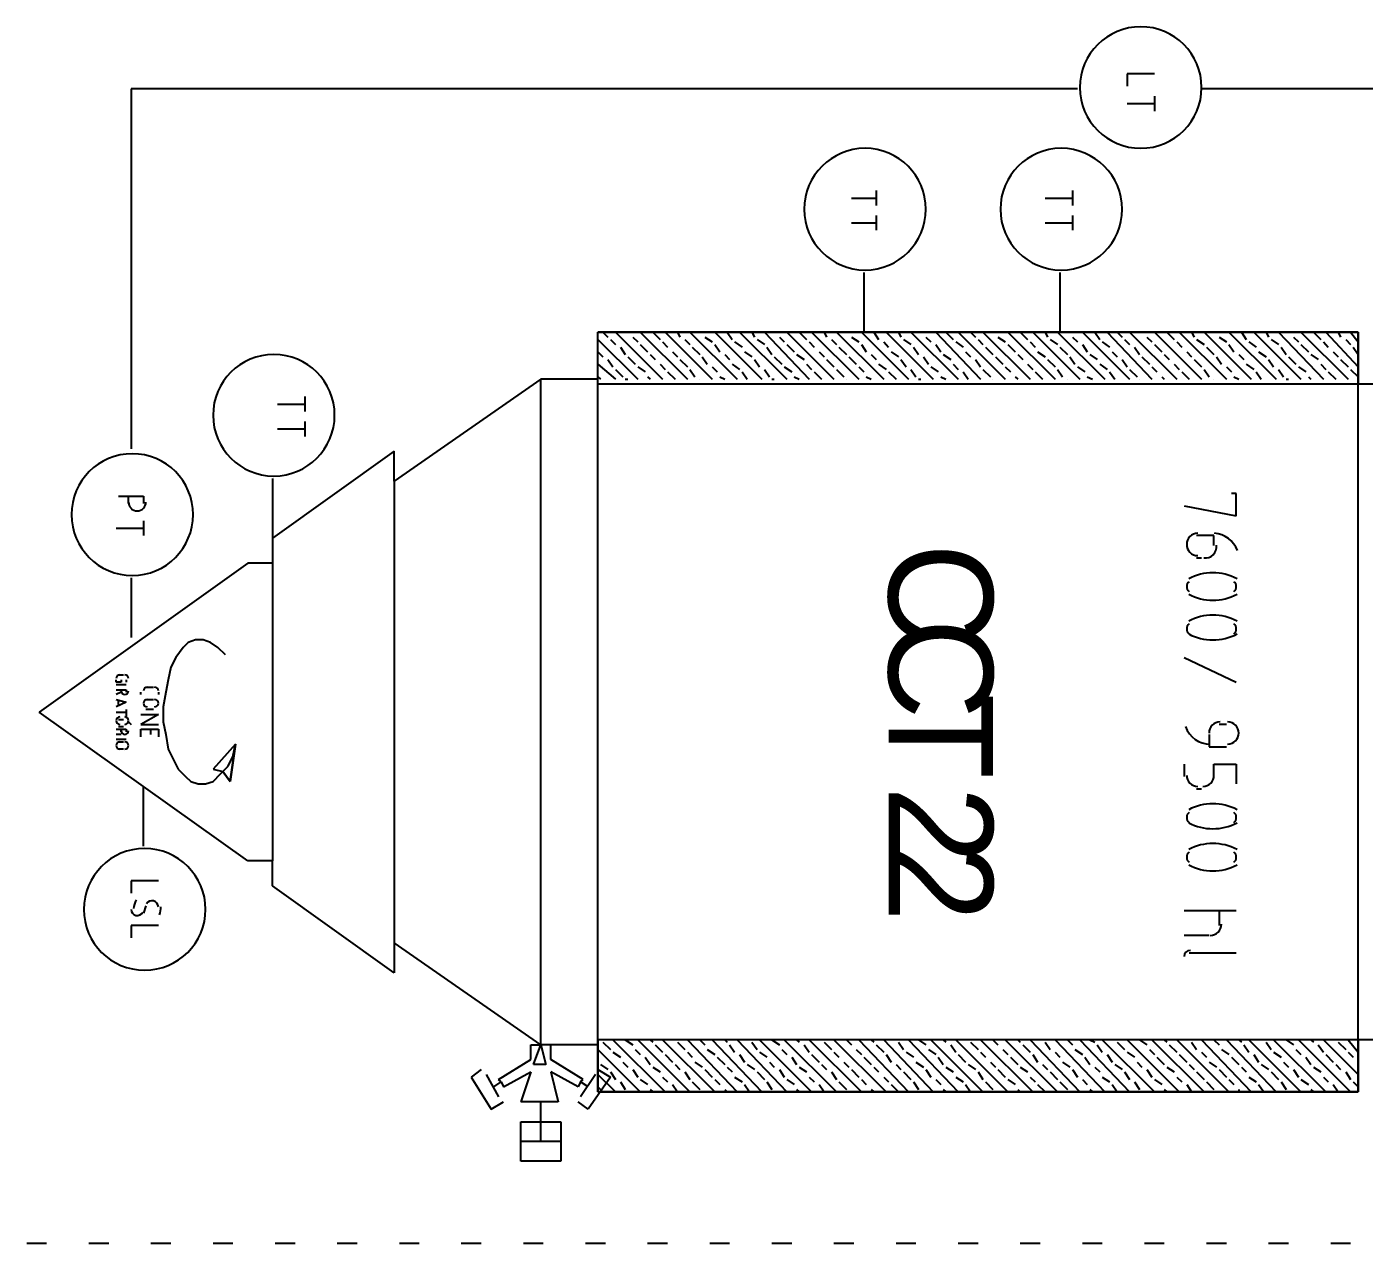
# Model space of a CAD drawing. Header units: millimetres. Extents: x 0 to 33.1, y 1.5 to 45.3.
# Drawn here: x 24.228 to 25.125, y 15.803 to 16.619 of the extents above; entities that cross this region are included whole.
import ezdxf

# ---------------------------------------------------------------- set-up
doc = ezdxf.new("R2010")
doc.units = ezdxf.units.MM
doc.header["$MEASUREMENT"] = 0
doc.layers.get('0').update_dxf_attribs({"linetype": 'CONTINUOUS'})

msp = doc.modelspace()

# ---------------------------------------------------------------- linework, layer by layer
at = {"color": 140, "linetype": 'Continuous'}
for p, q in [((24.9844, 16.5878), (24.9661, 16.5878)), ((24.9661, 16.5878), (24.9661, 16.5794)), ((24.9328, 16.5778), (24.2978, 16.5778)), ((24.2978, 16.5778), (24.2978, 16.3361)), ((25.6511, 16.5778), (25.0161, 16.5778)), ((24.9661, 16.5678), (24.9844, 16.5678)), ((24.9844, 16.5728), (24.9844, 16.5628)), ((24.7811, 16.5044), (24.7978, 16.5044)), ((24.7978, 16.5094), (24.7978, 16.4994)), ((24.9111, 16.5044), (24.9294, 16.5044)), ((24.9294, 16.5094), (24.9294, 16.4994)), ((24.7811, 16.4878), (24.7978, 16.4878)), ((24.7978, 16.4928), (24.7978, 16.4828)), ((24.9111, 16.4878), (24.9294, 16.4878)), ((24.9294, 16.4928), (24.9294, 16.4828)), ((24.7894, 16.4544), (24.7894, 16.4144)), ((24.9211, 16.4544), (24.9211, 16.4144)), ((24.6111, 15.9044), (24.6111, 16.4144)), ((25.1211, 16.4144), (24.6111, 16.4144)), ((24.6111, 16.3794), (24.6111, 16.4144)), ((24.6111, 16.4144), (25.1211, 16.4144)), ((24.6144, 16.4144), (24.6178, 16.4111)), ((24.6228, 16.4144), (24.6544, 16.3828)), ((24.6394, 16.4144), (24.6711, 16.3828)), ((24.6478, 16.4144), (24.6528, 16.4094)), ((24.6561, 16.4144), (24.6878, 16.3828)), ((24.6644, 16.4144), (24.6661, 16.4111)), ((24.6728, 16.4144), (24.7044, 16.3828)), ((24.6894, 16.4144), (24.7211, 16.3828)), ((24.6978, 16.4144), (24.7011, 16.4094)), ((24.7061, 16.4144), (24.7378, 16.3828)), ((24.7144, 16.4144), (24.7161, 16.4111)), ((24.7228, 16.4144), (24.7528, 16.3828)), ((24.7378, 16.4144), (24.7694, 16.3828)), ((24.7461, 16.4144), (24.7511, 16.4094)), ((24.7544, 16.4144), (24.7861, 16.3828)), ((24.7628, 16.4144), (24.7644, 16.4111)), ((24.7711, 16.4144), (24.8028, 16.3828)), ((24.7878, 16.4144), (24.8194, 16.3828)), ((24.7961, 16.4144), (24.7994, 16.4094)), ((24.8044, 16.4144), (24.8361, 16.3828)), ((24.8128, 16.4144), (24.8144, 16.4111)), ((24.8211, 16.4144), (24.8528, 16.3828)), ((24.8378, 16.4144), (24.8678, 16.3828)), ((24.8444, 16.4144), (24.8494, 16.4094)), ((24.8528, 16.4144), (24.8844, 16.3828)), ((24.8611, 16.4144), (24.8644, 16.4111)), ((24.8694, 16.4144), (24.9011, 16.3828)), ((24.8861, 16.4144), (24.9178, 16.3828)), ((24.8944, 16.4144), (24.8994, 16.4094)), ((24.9028, 16.4144), (24.9344, 16.3828)), ((24.9111, 16.4144), (24.9128, 16.4111)), ((24.9194, 16.4144), (24.9511, 16.3828)), ((24.9361, 16.4144), (24.9678, 16.3828)), ((24.9444, 16.4144), (24.9478, 16.4094)), ((24.9528, 16.4144), (24.9828, 16.3828)), ((24.9594, 16.4144), (24.9628, 16.4111)), ((24.9678, 16.4144), (24.9994, 16.3828)), ((24.9844, 16.4144), (25.0161, 16.3828)), ((24.9928, 16.4144), (24.9978, 16.4094)), ((25.0011, 16.4144), (25.0328, 16.3828)), ((25.0094, 16.4144), (25.0111, 16.4111)), ((25.0178, 16.4144), (25.0494, 16.3828)), ((25.0344, 16.4144), (25.0661, 16.3828)), ((25.0428, 16.4144), (25.0461, 16.4094)), ((25.0511, 16.4144), (25.0828, 16.3828)), ((25.0594, 16.4144), (25.0611, 16.4111)), ((25.0678, 16.4144), (25.0978, 16.3828)), ((25.0828, 16.4144), (25.1144, 16.3828)), ((25.0911, 16.4144), (25.0961, 16.4094)), ((25.0994, 16.4144), (25.1211, 16.3911)), ((25.1078, 16.4144), (25.1094, 16.4111)), ((25.1161, 16.4144), (25.1211, 16.4078)), ((25.1211, 16.3794), (25.1211, 16.4144)), ((25.1211, 16.4144), (25.1211, 16.3794)), ((24.6111, 16.4094), (24.6378, 16.3828)), ((24.6194, 16.4094), (24.6228, 16.4061)), ((24.6344, 16.4111), (24.6378, 16.4078)), ((24.6394, 16.4061), (24.6444, 16.4011)), ((24.6544, 16.4078), (24.6578, 16.4044)), ((24.6694, 16.4094), (24.6728, 16.4061)), ((24.6828, 16.4111), (24.6878, 16.4078)), ((24.6894, 16.4061), (24.6928, 16.4011)), ((24.7028, 16.4078), (24.7078, 16.4044)), ((24.7178, 16.4094), (24.7228, 16.4061)), ((24.7328, 16.4111), (24.7361, 16.4078)), ((24.7378, 16.4061), (24.7428, 16.4011)), ((24.7528, 16.4078), (24.7561, 16.4044)), ((24.7678, 16.4094), (24.7711, 16.4061)), ((24.7811, 16.4111), (24.7861, 16.4078)), ((24.7878, 16.4061), (24.7911, 16.4011)), ((24.8028, 16.4078), (24.8061, 16.4044)), ((24.8161, 16.4094), (24.8211, 16.4061)), ((24.8311, 16.4111), (24.8344, 16.4078)), ((24.8378, 16.4061), (24.8411, 16.4011)), ((24.8511, 16.4078), (24.8561, 16.4044)), ((24.8661, 16.4094), (24.8694, 16.4061)), ((24.8794, 16.4111), (24.8844, 16.4078)), ((24.8861, 16.4061), (24.8911, 16.4011)), ((24.9011, 16.4078), (24.9044, 16.4044)), ((24.9144, 16.4094), (24.9194, 16.4061)), ((24.9294, 16.4111), (24.9328, 16.4078)), ((24.9361, 16.4061), (24.9394, 16.4011)), ((24.9494, 16.4078), (24.9544, 16.4044)), ((24.9644, 16.4094), (24.9678, 16.4061)), ((24.9794, 16.4111), (24.9828, 16.4078)), ((24.9844, 16.4061), (24.9894, 16.4011)), ((24.9994, 16.4078), (25.0028, 16.4044)), ((25.0128, 16.4094), (25.0178, 16.4061)), ((25.0278, 16.4111), (25.0328, 16.4078)), ((25.0344, 16.4061), (25.0378, 16.4011)), ((25.0478, 16.4078), (25.0528, 16.4044)), ((25.0628, 16.4094), (25.0678, 16.4061)), ((25.0778, 16.4111), (25.0811, 16.4078)), ((25.0828, 16.4061), (25.0878, 16.4011)), ((25.0978, 16.4078), (25.1011, 16.4044)), ((25.1128, 16.4094), (25.1161, 16.4061)), ((24.6111, 16.4011), (24.6144, 16.3978)), ((24.6261, 16.4044), (24.6294, 16.3994)), ((24.6311, 16.3978), (24.6361, 16.3928)), ((24.6461, 16.3994), (24.6494, 16.3961)), ((24.6611, 16.4011), (24.6644, 16.3978)), ((24.6744, 16.4044), (24.6794, 16.3994)), ((24.6811, 16.3978), (24.6844, 16.3928)), ((24.6961, 16.3994), (24.6994, 16.3961)), ((24.7094, 16.4011), (24.7144, 16.3978)), ((24.7244, 16.4044), (24.7278, 16.3994)), ((24.7294, 16.3978), (24.7344, 16.3928)), ((24.7444, 16.3994), (24.7494, 16.3961)), ((24.7594, 16.4011), (24.7628, 16.3978)), ((24.7728, 16.4044), (24.7778, 16.3994)), ((24.7794, 16.3978), (24.7844, 16.3928)), ((24.7944, 16.3994), (24.7978, 16.3961)), ((24.8078, 16.4011), (24.8128, 16.3978)), ((24.8228, 16.4044), (24.8261, 16.3994)), ((24.8294, 16.3978), (24.8328, 16.3928)), ((24.8428, 16.3994), (24.8478, 16.3961)), ((24.8578, 16.4011), (24.8611, 16.3978)), ((24.8711, 16.4044), (24.8761, 16.3994)), ((24.8778, 16.3978), (24.8828, 16.3928)), ((24.8928, 16.3994), (24.8961, 16.3961)), ((24.9061, 16.4011), (24.9111, 16.3978)), ((24.9211, 16.4044), (24.9261, 16.3994)), ((24.9278, 16.3978), (24.9311, 16.3928)), ((24.9411, 16.3994), (24.9461, 16.3961)), ((24.9561, 16.4011), (24.9594, 16.3978)), ((24.9711, 16.4044), (24.9744, 16.3994)), ((24.9761, 16.3978), (24.9811, 16.3928)), ((24.9911, 16.3994), (24.9944, 16.3961)), ((25.0061, 16.4011), (25.0094, 16.3978)), ((25.0194, 16.4044), (25.0244, 16.3994)), ((25.0261, 16.3978), (25.0294, 16.3928)), ((25.0411, 16.3994), (25.0444, 16.3961)), ((25.0544, 16.4011), (25.0594, 16.3978)), ((25.0694, 16.4044), (25.0728, 16.3994)), ((25.0744, 16.3978), (25.0794, 16.3928)), ((25.0894, 16.3994), (25.0944, 16.3961)), ((25.1044, 16.4011), (25.1078, 16.3978)), ((25.1178, 16.4044), (25.1211, 16.3994)), ((24.6111, 16.3928), (24.6228, 16.3828)), ((24.6178, 16.3961), (24.6211, 16.3911)), ((24.6228, 16.3894), (24.6278, 16.3844)), ((24.6378, 16.3911), (24.6428, 16.3878)), ((24.6528, 16.3928), (24.6561, 16.3894)), ((24.6578, 16.3878), (24.6628, 16.3828)), ((24.6661, 16.3961), (24.6711, 16.3911)), ((24.6728, 16.3894), (24.6761, 16.3844)), ((24.6878, 16.3911), (24.6911, 16.3878)), ((24.7011, 16.3928), (24.7061, 16.3894)), ((24.7078, 16.3878), (24.7111, 16.3828)), ((24.7161, 16.3961), (24.7194, 16.3911)), ((24.7228, 16.3894), (24.7261, 16.3844)), ((24.7361, 16.3911), (24.7411, 16.3878)), ((24.7511, 16.3928), (24.7544, 16.3894)), ((24.7561, 16.3878), (24.7611, 16.3828)), ((24.7644, 16.3961), (24.7694, 16.3911)), ((24.7711, 16.3894), (24.7761, 16.3844)), ((24.7861, 16.3911), (24.7894, 16.3878)), ((24.7994, 16.3928), (24.8044, 16.3894)), ((24.8061, 16.3878), (24.8111, 16.3828)), ((24.8144, 16.3961), (24.8178, 16.3911)), ((24.8211, 16.3894), (24.8244, 16.3844)), ((24.8344, 16.3911), (24.8394, 16.3878)), ((24.8494, 16.3928), (24.8528, 16.3894)), ((24.8561, 16.3878), (24.8594, 16.3828)), ((24.8644, 16.3961), (24.8678, 16.3911)), ((24.8694, 16.3894), (24.8744, 16.3844)), ((24.8844, 16.3911), (24.8878, 16.3878)), ((24.8994, 16.3928), (24.9028, 16.3894)), ((24.9044, 16.3878), (24.9094, 16.3828)), ((24.9128, 16.3961), (24.9178, 16.3911)), ((24.9194, 16.3894), (24.9228, 16.3844)), ((24.9328, 16.3911), (24.9378, 16.3878)), ((24.9478, 16.3928), (24.9528, 16.3894)), ((24.9544, 16.3878), (24.9578, 16.3828)), ((24.9628, 16.3961), (24.9661, 16.3911)), ((24.9678, 16.3894), (24.9728, 16.3844)), ((24.9828, 16.3911), (24.9861, 16.3878)), ((24.9978, 16.3928), (25.0011, 16.3894)), ((25.0028, 16.3878), (25.0078, 16.3828)), ((25.0111, 16.3961), (25.0161, 16.3911)), ((25.0178, 16.3894), (25.0211, 16.3844)), ((25.0328, 16.3911), (25.0361, 16.3878)), ((25.0461, 16.3928), (25.0511, 16.3894)), ((25.0528, 16.3878), (25.0561, 16.3828)), ((25.0611, 16.3961), (25.0644, 16.3911)), ((25.0678, 16.3894), (25.0711, 16.3844)), ((25.0811, 16.3911), (25.0861, 16.3878)), ((25.0961, 16.3928), (25.0994, 16.3894)), ((25.1011, 16.3878), (25.1061, 16.3828)), ((25.1094, 16.3961), (25.1144, 16.3911)), ((25.1161, 16.3894), (25.1211, 16.3844)), ((24.5728, 16.3828), (24.4744, 16.3144)), ((24.5728, 16.3828), (24.4744, 16.3144)), ((24.5728, 15.9361), (24.5728, 16.3828)), ((24.6111, 16.3828), (24.5728, 16.3828)), ((24.6111, 16.3828), (24.5728, 16.3828)), ((24.6111, 16.3844), (24.6128, 16.3828)), ((25.1211, 16.3794), (24.6111, 16.3794)), ((24.6294, 16.3828), (24.6311, 16.3828)), ((24.6444, 16.3844), (24.6461, 16.3828)), ((24.6794, 16.3828), (24.6794, 16.3828)), ((24.6928, 16.3844), (24.6961, 16.3828)), ((24.7278, 16.3828), (24.7294, 16.3828)), ((24.7428, 16.3844), (24.7461, 16.3828)), ((24.7778, 16.3828), (24.7778, 16.3828)), ((24.7911, 16.3844), (24.7944, 16.3828)), ((24.8261, 16.3828), (24.8278, 16.3828)), ((24.8411, 16.3844), (24.8444, 16.3828)), ((24.8761, 16.3828), (24.8761, 16.3828)), ((24.8911, 16.3844), (24.8928, 16.3828)), ((24.9261, 16.3828), (24.9261, 16.3828)), ((24.9394, 16.3844), (24.9428, 16.3828)), ((24.9744, 16.3828), (24.9744, 16.3828)), ((24.9894, 16.3844), (24.9911, 16.3828)), ((25.0244, 16.3828), (25.0244, 16.3828)), ((25.0378, 16.3844), (25.0411, 16.3828)), ((25.0728, 16.3828), (25.0744, 16.3828)), ((25.0878, 16.3844), (25.0894, 16.3828)), ((25.1861, 16.3794), (25.1211, 16.3794)), ((25.1211, 15.9394), (25.1211, 16.3794)), ((24.4144, 16.3711), (24.4144, 16.3611)), ((24.3961, 16.3661), (24.4144, 16.3661)), ((24.4144, 16.3544), (24.4144, 16.3444)), ((24.3961, 16.3494), (24.4144, 16.3494)), ((24.4744, 16.3344), (24.3928, 16.2761)), ((24.4744, 16.3144), (24.4744, 16.3344)), ((24.3928, 16.3161), (24.3928, 16.2761)), ((24.4744, 16.3144), (24.4744, 16.0044)), ((24.2894, 16.3044), (24.3061, 16.3044)), ((24.2961, 16.2994), (24.2961, 16.3044)), ((24.3061, 16.3044), (24.3061, 16.2994)), ((25.0044, 16.2978), (25.0394, 16.2911)), ((25.0394, 16.3061), (25.0361, 16.3061)), ((25.0394, 16.2911), (25.0394, 16.3061)), ((24.2878, 16.2828), (24.3061, 16.2828)), ((24.3061, 16.2878), (24.3061, 16.2778)), ((24.3928, 16.2761), (24.3928, 16.2594)), ((25.0244, 16.2778), (25.0128, 16.2778)), ((25.0244, 16.2711), (25.0244, 16.2778)), ((25.0128, 16.2628), (25.0161, 16.2628)), ((24.3761, 16.2594), (24.2361, 16.1594)), ((24.3928, 16.2594), (24.3761, 16.2594)), ((24.3928, 16.2594), (24.3928, 16.0594)), ((24.2978, 16.2494), (24.2978, 16.2094)), ((24.3328, 16.2028), (24.3278, 16.1961)), ((24.3361, 16.2061), (24.3328, 16.2028)), ((24.3411, 16.2078), (24.3361, 16.2061)), ((24.3461, 16.2078), (24.3411, 16.2078)), ((24.3511, 16.2061), (24.3461, 16.2078)), ((24.3561, 16.2028), (24.3511, 16.2061)), ((24.3611, 16.1978), (24.3561, 16.2028)), ((24.3278, 16.1961), (24.3244, 16.1894)), ((25.0044, 16.1961), (25.0394, 16.1794)), ((24.2878, 16.1794), (24.2878, 16.1811)), ((24.2894, 16.1844), (24.2928, 16.1844)), ((24.2911, 16.1811), (24.2911, 16.1794)), ((24.2944, 16.1811), (24.2944, 16.1794)), ((24.3228, 16.1811), (24.3211, 16.1728)), ((24.3244, 16.1894), (24.3228, 16.1811)), ((24.2911, 16.1794), (24.2878, 16.1794)), ((24.2878, 16.1778), (24.2944, 16.1778)), ((24.2878, 16.1744), (24.2944, 16.1744)), ((24.2911, 16.1728), (24.2878, 16.1711)), ((24.2911, 16.1744), (24.2911, 16.1728)), ((24.2944, 16.1744), (24.2944, 16.1728)), ((24.3044, 16.1711), (24.3044, 16.1728)), ((24.3078, 16.1761), (24.3128, 16.1761)), ((24.3161, 16.1728), (24.3161, 16.1711)), ((24.3211, 16.1728), (24.3194, 16.1628)), ((24.2878, 16.1678), (24.2944, 16.1661)), ((24.2944, 16.1661), (24.2878, 16.1628)), ((24.2894, 16.1644), (24.2894, 16.1678)), ((24.3078, 16.1678), (24.3128, 16.1678)), ((24.3761, 16.0594), (24.2361, 16.1594)), ((24.2878, 16.1594), (24.2944, 16.1594)), ((24.2894, 16.1544), (24.2928, 16.1544)), ((24.2944, 16.1611), (24.2944, 16.1561)), ((24.3044, 16.1578), (24.3161, 16.1578)), ((24.3161, 16.1578), (24.3044, 16.1511)), ((24.3128, 16.1611), (24.3078, 16.1611)), ((24.3194, 16.1628), (24.3194, 16.1528)), ((24.2878, 16.1478), (24.2944, 16.1478)), ((24.2928, 16.1494), (24.2894, 16.1494)), ((24.2911, 16.1461), (24.2911, 16.1478)), ((24.2944, 16.1478), (24.2944, 16.1461)), ((24.2961, 16.1528), (24.2978, 16.1511)), ((24.3044, 16.1511), (24.3161, 16.1511)), ((24.3044, 16.1428), (24.3044, 16.1478)), ((24.3044, 16.1478), (24.3161, 16.1478)), ((24.3111, 16.1444), (24.3111, 16.1478)), ((24.3161, 16.1478), (24.3161, 16.1428)), ((24.3194, 16.1528), (24.3211, 16.1444)), ((25.0328, 16.1511), (25.0278, 16.1511)), ((24.2911, 16.1444), (24.2878, 16.1444)), ((24.2878, 16.1411), (24.2944, 16.1411)), ((24.2894, 16.1394), (24.2928, 16.1394)), ((24.3211, 16.1444), (24.3228, 16.1344)), ((24.3678, 16.1378), (24.3528, 16.1211)), ((24.3678, 16.1378), (24.3528, 16.1211)), ((24.3678, 16.1378), (24.3644, 16.1128)), ((24.3644, 16.1128), (24.3678, 16.1378)), ((24.3661, 16.1294), (24.3678, 16.1378)), ((25.0211, 16.1444), (25.0211, 16.1361)), ((24.2928, 16.1344), (24.2894, 16.1344)), ((24.3228, 16.1344), (24.3261, 16.1278)), ((24.3261, 16.1278), (24.3294, 16.1211)), ((24.3628, 16.1228), (24.3661, 16.1294)), ((25.0211, 16.1361), (25.0328, 16.1361)), ((24.3294, 16.1211), (24.3344, 16.1161)), ((24.3528, 16.1211), (24.3594, 16.1194)), ((24.3528, 16.1211), (24.3594, 16.1194)), ((24.3578, 16.1178), (24.3628, 16.1228)), ((24.3644, 16.1128), (24.3594, 16.1194)), ((24.3594, 16.1194), (24.3644, 16.1128)), ((25.0044, 16.1244), (25.0044, 16.1161)), ((25.0244, 16.1161), (25.0244, 16.1244)), ((25.0244, 16.1244), (25.0394, 16.1244)), ((25.0394, 16.1244), (25.0394, 16.1111)), ((24.3061, 16.0694), (24.3061, 16.1094)), ((24.3344, 16.1161), (24.3378, 16.1128)), ((24.3378, 16.1128), (24.3428, 16.1111)), ((24.3428, 16.1111), (24.3478, 16.1111)), ((24.3478, 16.1111), (24.3528, 16.1128)), ((24.3528, 16.1128), (24.3578, 16.1178)), ((25.0128, 16.1078), (25.0161, 16.1078)), ((24.3928, 16.0594), (24.3761, 16.0594)), ((24.3928, 16.0428), (24.3928, 16.0594)), ((24.3161, 16.0461), (24.2978, 16.0461)), ((24.2978, 16.0461), (24.2978, 16.0378)), ((24.4744, 15.9844), (24.3928, 16.0428)), ((24.3078, 16.0294), (24.3061, 16.0244)), ((25.0044, 16.0261), (25.0394, 16.0261)), ((25.0278, 16.0261), (25.0278, 16.0161)), ((24.3161, 16.0161), (24.2978, 16.0161)), ((24.2978, 16.0161), (24.2978, 16.0078)), ((24.4744, 16.0044), (24.4744, 15.9844)), ((24.5728, 15.9361), (24.4744, 16.0044)), ((24.5728, 15.9361), (24.4744, 16.0044)), ((25.0211, 16.0094), (25.0044, 16.0094)), ((25.0078, 15.9978), (25.0394, 15.9978)), ((24.6111, 15.9394), (24.6111, 15.9044)), ((25.1211, 15.9394), (24.6111, 15.9394)), ((24.6211, 15.9394), (24.6561, 15.9044)), ((24.6294, 15.9394), (24.6344, 15.9361)), ((24.6378, 15.9394), (24.6728, 15.9044)), ((24.6461, 15.9394), (24.6478, 15.9378)), ((24.6544, 15.9394), (24.6894, 15.9044)), ((24.6711, 15.9394), (24.7044, 15.9044)), ((24.6794, 15.9394), (24.6828, 15.9361)), ((24.6878, 15.9394), (24.7211, 15.9044)), ((24.6961, 15.9394), (24.6978, 15.9378)), ((24.7044, 15.9394), (24.7378, 15.9044)), ((24.7194, 15.9394), (24.7544, 15.9044)), ((24.7278, 15.9394), (24.7328, 15.9361)), ((24.7361, 15.9394), (24.7711, 15.9044)), ((24.7444, 15.9394), (24.7461, 15.9378)), ((24.7528, 15.9394), (24.7878, 15.9044)), ((24.7694, 15.9394), (24.8044, 15.9044)), ((24.7778, 15.9394), (24.7811, 15.9361)), ((24.7861, 15.9394), (24.8194, 15.9044)), ((24.7944, 15.9394), (24.7961, 15.9378)), ((24.8028, 15.9394), (24.8361, 15.9044)), ((24.8194, 15.9394), (24.8528, 15.9044)), ((24.8261, 15.9394), (24.8311, 15.9361)), ((24.8344, 15.9394), (24.8694, 15.9044)), ((24.8428, 15.9394), (24.8444, 15.9378)), ((24.8511, 15.9394), (24.8861, 15.9044)), ((24.8678, 15.9394), (24.9028, 15.9044)), ((24.8761, 15.9394), (24.8794, 15.9361)), ((24.8844, 15.9394), (24.9194, 15.9044)), ((24.8928, 15.9394), (24.8944, 15.9378)), ((24.9011, 15.9394), (24.9344, 15.9044)), ((24.9178, 15.9394), (24.9511, 15.9044)), ((24.9261, 15.9394), (24.9294, 15.9361)), ((24.9344, 15.9394), (24.9678, 15.9044)), ((24.9411, 15.9394), (24.9444, 15.9378)), ((24.9494, 15.9394), (24.9844, 15.9044)), ((24.9661, 15.9394), (25.0011, 15.9044)), ((24.9744, 15.9394), (24.9794, 15.9361)), ((24.9828, 15.9394), (25.0178, 15.9044)), ((24.9911, 15.9394), (24.9928, 15.9378)), ((24.9994, 15.9394), (25.0344, 15.9044)), ((25.0161, 15.9394), (25.0494, 15.9044)), ((25.0244, 15.9394), (25.0278, 15.9361)), ((25.0328, 15.9394), (25.0661, 15.9044)), ((25.0411, 15.9394), (25.0428, 15.9378)), ((25.0478, 15.9394), (25.0828, 15.9044)), ((25.0644, 15.9394), (25.0994, 15.9044)), ((25.0728, 15.9394), (25.0778, 15.9361)), ((25.0811, 15.9394), (25.1161, 15.9044)), ((25.0894, 15.9394), (25.0911, 15.9378)), ((25.0978, 15.9394), (25.1211, 15.9161)), ((25.1144, 15.9394), (25.1211, 15.9311)), ((25.1861, 15.9394), (25.1211, 15.9394)), ((25.1211, 15.9394), (25.1211, 15.9044)), ((25.1211, 15.9044), (25.1211, 15.9394)), ((24.5661, 15.9261), (24.5661, 15.9361)), ((24.5661, 15.9361), (24.5728, 15.9361)), ((24.5678, 15.9228), (24.5728, 15.9361)), ((24.6111, 15.9361), (24.5728, 15.9361)), ((24.6111, 15.9361), (24.5728, 15.9361)), ((24.6111, 15.9361), (24.5728, 15.9361)), ((24.6111, 15.9361), (24.5728, 15.9361)), ((24.5728, 15.9361), (24.5761, 15.9228)), ((24.5794, 15.9361), (24.5728, 15.9361)), ((24.5794, 15.9261), (24.5794, 15.9361)), ((24.6111, 15.9328), (24.6394, 15.9044)), ((24.6144, 15.9378), (24.6194, 15.9328)), ((24.6211, 15.9311), (24.6261, 15.9278)), ((24.6361, 15.9328), (24.6394, 15.9294)), ((24.6494, 15.9361), (24.6544, 15.9311)), ((24.6644, 15.9378), (24.6694, 15.9328)), ((24.6711, 15.9311), (24.6744, 15.9278)), ((24.6844, 15.9328), (24.6894, 15.9294)), ((24.6994, 15.9361), (24.7028, 15.9311)), ((24.7144, 15.9378), (24.7178, 15.9328)), ((24.7194, 15.9311), (24.7244, 15.9278)), ((24.7344, 15.9328), (24.7378, 15.9294)), ((24.7494, 15.9361), (24.7528, 15.9311)), ((24.7628, 15.9378), (24.7678, 15.9328)), ((24.7694, 15.9311), (24.7728, 15.9278)), ((24.7844, 15.9328), (24.7878, 15.9294)), ((24.7978, 15.9361), (24.8028, 15.9311)), ((24.8128, 15.9378), (24.8161, 15.9328)), ((24.8178, 15.9311), (24.8228, 15.9278)), ((24.8328, 15.9328), (24.8378, 15.9294)), ((24.8478, 15.9361), (24.8511, 15.9311)), ((24.8611, 15.9378), (24.8661, 15.9328)), ((24.8678, 15.9311), (24.8711, 15.9278)), ((24.8828, 15.9328), (24.8861, 15.9294)), ((24.8961, 15.9361), (24.9011, 15.9311)), ((24.9111, 15.9378), (24.9144, 15.9328)), ((24.9178, 15.9311), (24.9211, 15.9278)), ((24.9311, 15.9328), (24.9361, 15.9294)), ((24.9461, 15.9361), (24.9494, 15.9311)), ((24.9594, 15.9378), (24.9644, 15.9328)), ((24.9661, 15.9311), (24.9711, 15.9278)), ((24.9811, 15.9328), (24.9844, 15.9294)), ((24.9944, 15.9361), (24.9994, 15.9311)), ((25.0094, 15.9378), (25.0128, 15.9328)), ((25.0161, 15.9311), (25.0194, 15.9278)), ((25.0294, 15.9328), (25.0344, 15.9294)), ((25.0444, 15.9361), (25.0478, 15.9311)), ((25.0594, 15.9378), (25.0628, 15.9328)), ((25.0644, 15.9311), (25.0694, 15.9278)), ((25.0794, 15.9328), (25.0828, 15.9294)), ((25.0944, 15.9361), (25.0978, 15.9311)), ((25.1078, 15.9378), (25.1128, 15.9328)), ((25.1144, 15.9311), (25.1178, 15.9278)), ((24.5444, 15.9128), (24.5661, 15.9261)), ((24.5761, 15.9228), (24.5678, 15.9228)), ((24.6011, 15.9128), (24.5794, 15.9261)), ((24.6128, 15.9228), (24.6178, 15.9194)), ((24.6278, 15.9244), (24.6311, 15.9211)), ((24.6428, 15.9278), (24.6461, 15.9228)), ((24.6478, 15.9211), (24.6528, 15.9178)), ((24.6561, 15.9294), (24.6611, 15.9244)), ((24.6628, 15.9228), (24.6661, 15.9194)), ((24.6761, 15.9244), (24.6811, 15.9211)), ((24.6911, 15.9278), (24.6961, 15.9228)), ((24.6978, 15.9211), (24.7011, 15.9178)), ((24.7061, 15.9294), (24.7094, 15.9244)), ((24.7111, 15.9228), (24.7161, 15.9194)), ((24.7261, 15.9244), (24.7294, 15.9211)), ((24.7411, 15.9278), (24.7444, 15.9228)), ((24.7461, 15.9211), (24.7511, 15.9178)), ((24.7544, 15.9294), (24.7594, 15.9244)), ((24.7611, 15.9228), (24.7644, 15.9194)), ((24.7761, 15.9244), (24.7794, 15.9211)), ((24.7894, 15.9278), (24.7944, 15.9228)), ((24.7961, 15.9211), (24.7994, 15.9178)), ((24.8044, 15.9294), (24.8078, 15.9244)), ((24.8111, 15.9228), (24.8144, 15.9194)), ((24.8244, 15.9244), (24.8294, 15.9211)), ((24.8394, 15.9278), (24.8428, 15.9228)), ((24.8444, 15.9211), (24.8494, 15.9178)), ((24.8528, 15.9294), (24.8578, 15.9244)), ((24.8594, 15.9228), (24.8644, 15.9194)), ((24.8744, 15.9244), (24.8778, 15.9211)), ((24.8878, 15.9278), (24.8928, 15.9228)), ((24.8944, 15.9211), (24.8994, 15.9178)), ((24.9028, 15.9294), (24.9061, 15.9244)), ((24.9094, 15.9228), (24.9128, 15.9194)), ((24.9228, 15.9244), (24.9278, 15.9211)), ((24.9378, 15.9278), (24.9411, 15.9228)), ((24.9444, 15.9211), (24.9478, 15.9178)), ((24.9528, 15.9294), (24.9561, 15.9244)), ((24.9578, 15.9228), (24.9628, 15.9194)), ((24.9728, 15.9244), (24.9761, 15.9211)), ((24.9861, 15.9278), (24.9911, 15.9228)), ((24.9928, 15.9211), (24.9978, 15.9178)), ((25.0011, 15.9294), (25.0061, 15.9244)), ((25.0078, 15.9228), (25.0111, 15.9194)), ((25.0211, 15.9244), (25.0261, 15.9211)), ((25.0361, 15.9278), (25.0411, 15.9228)), ((25.0428, 15.9211), (25.0461, 15.9178)), ((25.0511, 15.9294), (25.0544, 15.9244)), ((25.0561, 15.9228), (25.0611, 15.9194)), ((25.0711, 15.9244), (25.0744, 15.9211)), ((25.0861, 15.9278), (25.0894, 15.9228)), ((25.0911, 15.9211), (25.0961, 15.9178)), ((25.0994, 15.9294), (25.1044, 15.9244)), ((25.1061, 15.9228), (25.1094, 15.9194)), ((25.1211, 15.9244), (25.1211, 15.9244)), ((24.5328, 15.9194), (24.5261, 15.9144)), ((24.5261, 15.9144), (24.5394, 15.8928)), ((24.5361, 15.9161), (24.5444, 15.9011)), ((24.5361, 15.9161), (24.5444, 15.9011)), ((24.5461, 15.9111), (24.5444, 15.9128)), ((24.5478, 15.9078), (24.5661, 15.9178)), ((24.5661, 15.9178), (24.5594, 15.8978)), ((24.5794, 15.9178), (24.5844, 15.8978)), ((24.5978, 15.9078), (24.5794, 15.9178)), ((24.6094, 15.9161), (24.5994, 15.9011)), ((24.5994, 15.9111), (24.6011, 15.9128)), ((24.6194, 15.9144), (24.6044, 15.8928)), ((24.6111, 15.9194), (24.6194, 15.9144)), ((24.6111, 15.9161), (24.6228, 15.9044)), ((24.6194, 15.9178), (24.6228, 15.9128)), ((24.6344, 15.9194), (24.6378, 15.9144)), ((24.6394, 15.9128), (24.6444, 15.9094)), ((24.6544, 15.9144), (24.6578, 15.9111)), ((24.6694, 15.9178), (24.6728, 15.9128)), ((24.6828, 15.9194), (24.6878, 15.9144)), ((24.6894, 15.9128), (24.6928, 15.9094)), ((24.7028, 15.9144), (24.7078, 15.9111)), ((24.7178, 15.9178), (24.7228, 15.9128)), ((24.7328, 15.9194), (24.7361, 15.9144)), ((24.7378, 15.9128), (24.7428, 15.9094)), ((24.7528, 15.9144), (24.7561, 15.9111)), ((24.7678, 15.9178), (24.7711, 15.9128)), ((24.7811, 15.9194), (24.7861, 15.9144)), ((24.7878, 15.9128), (24.7911, 15.9094)), ((24.8028, 15.9144), (24.8061, 15.9111)), ((24.8161, 15.9178), (24.8211, 15.9128)), ((24.8311, 15.9194), (24.8344, 15.9144)), ((24.8378, 15.9128), (24.8411, 15.9094)), ((24.8511, 15.9144), (24.8561, 15.9111)), ((24.8661, 15.9178), (24.8694, 15.9128)), ((24.8794, 15.9194), (24.8844, 15.9144)), ((24.8861, 15.9128), (24.8911, 15.9094)), ((24.9011, 15.9144), (24.9044, 15.9111)), ((24.9144, 15.9178), (24.9194, 15.9128)), ((24.9294, 15.9194), (24.9328, 15.9144)), ((24.9361, 15.9128), (24.9394, 15.9094)), ((24.9494, 15.9144), (24.9544, 15.9111)), ((24.9644, 15.9178), (24.9678, 15.9128)), ((24.9794, 15.9194), (24.9828, 15.9144)), ((24.9844, 15.9128), (24.9894, 15.9094)), ((24.9994, 15.9144), (25.0028, 15.9111)), ((25.0128, 15.9178), (25.0178, 15.9128)), ((25.0278, 15.9194), (25.0328, 15.9144)), ((25.0344, 15.9128), (25.0378, 15.9094)), ((25.0478, 15.9144), (25.0528, 15.9111)), ((25.0628, 15.9178), (25.0678, 15.9128)), ((25.0778, 15.9194), (25.0811, 15.9144)), ((25.0828, 15.9128), (25.0878, 15.9094)), ((25.0978, 15.9144), (25.1011, 15.9111)), ((25.1128, 15.9178), (25.1161, 15.9128)), ((24.5411, 15.9078), (24.5461, 15.9111)), ((24.5461, 15.9111), (24.5461, 15.9111)), ((24.5461, 15.9111), (24.5478, 15.9078)), ((24.5994, 15.9111), (24.5978, 15.9078)), ((24.5994, 15.9111), (24.5994, 15.9111)), ((24.6044, 15.9078), (24.5994, 15.9111)), ((24.6111, 15.9078), (24.6144, 15.9044)), ((25.1211, 15.9044), (24.6111, 15.9044)), ((24.6111, 15.9044), (25.1211, 15.9044)), ((24.6261, 15.9111), (24.6294, 15.9061)), ((24.6461, 15.9061), (24.6478, 15.9044)), ((24.6611, 15.9094), (24.6644, 15.9044)), ((24.6744, 15.9111), (24.6794, 15.9061)), ((24.6961, 15.9061), (24.6978, 15.9044)), ((24.7094, 15.9094), (24.7128, 15.9044)), ((24.7244, 15.9111), (24.7278, 15.9061)), ((24.7444, 15.9061), (24.7461, 15.9044)), ((24.7594, 15.9094), (24.7628, 15.9044)), ((24.7728, 15.9111), (24.7778, 15.9061)), ((24.7944, 15.9061), (24.7961, 15.9044)), ((24.8078, 15.9094), (24.8128, 15.9044)), ((24.8228, 15.9111), (24.8261, 15.9061)), ((24.8428, 15.9061), (24.8444, 15.9044)), ((24.8578, 15.9094), (24.8611, 15.9044)), ((24.8711, 15.9111), (24.8761, 15.9061)), ((24.8928, 15.9061), (24.8944, 15.9044)), ((24.9061, 15.9094), (24.9111, 15.9044)), ((24.9211, 15.9111), (24.9261, 15.9061)), ((24.9411, 15.9061), (24.9428, 15.9044)), ((24.9561, 15.9094), (24.9594, 15.9044)), ((24.9711, 15.9111), (24.9744, 15.9061)), ((24.9911, 15.9061), (24.9928, 15.9044)), ((25.0061, 15.9094), (25.0094, 15.9044)), ((25.0194, 15.9111), (25.0244, 15.9061)), ((25.0411, 15.9061), (25.0411, 15.9044)), ((25.0544, 15.9094), (25.0578, 15.9044)), ((25.0694, 15.9111), (25.0728, 15.9061)), ((25.0894, 15.9061), (25.0911, 15.9044)), ((25.1044, 15.9094), (25.1078, 15.9044)), ((25.1178, 15.9111), (25.1211, 15.9078)), ((24.5394, 15.8928), (24.5478, 15.8978)), ((24.5844, 15.8978), (24.5594, 15.8978)), ((24.5728, 15.8711), (24.5728, 15.8978)), ((24.6044, 15.8928), (24.5978, 15.8978)), ((24.5594, 15.8578), (24.5594, 15.8844)), ((24.5594, 15.8844), (24.5861, 15.8844)), ((24.5861, 15.8844), (24.5861, 15.8578)), ((24.5861, 15.8711), (24.5594, 15.8711)), ((24.5861, 15.8578), (24.5594, 15.8578)), ((24.2278, 15.8028), (24.2411, 15.8028)), ((24.2694, 15.8028), (24.2828, 15.8028)), ((24.3111, 15.8028), (24.3244, 15.8028)), ((24.3528, 15.8028), (24.3661, 15.8028)), ((24.3944, 15.8028), (24.4078, 15.8028)), ((24.4361, 15.8028), (24.4494, 15.8028)), ((24.4778, 15.8028), (24.4911, 15.8028)), ((24.5194, 15.8028), (24.5328, 15.8028)), ((24.5611, 15.8028), (24.5744, 15.8028)), ((24.6028, 15.8028), (24.6161, 15.8028)), ((24.6444, 15.8028), (24.6578, 15.8028)), ((24.6861, 15.8028), (24.6994, 15.8028)), ((24.7278, 15.8028), (24.7411, 15.8028)), ((24.7694, 15.8028), (24.7828, 15.8028)), ((24.8111, 15.8028), (24.8244, 15.8028)), ((24.8528, 15.8028), (24.8661, 15.8028)), ((24.8944, 15.8028), (24.9078, 15.8028)), ((24.9361, 15.8028), (24.9494, 15.8028)), ((24.9778, 15.8028), (24.9911, 15.8028)), ((25.0194, 15.8028), (25.0328, 15.8028)), ((25.0611, 15.8028), (25.0744, 15.8028)), ((25.1028, 15.8028), (25.1161, 15.8028))]:
    msp.add_line(p, q, dxfattribs=at)
for points in [[(24.9753, 16.6194), (24.9528, 16.6194), (24.9344, 16.6013), (24.9344, 16.5786)], [(25.0161, 16.5786), (25.0161, 16.6013), (24.9978, 16.6194), (24.9753, 16.6194)], [(24.9344, 16.5786), (24.9344, 16.5561), (24.9528, 16.5378), (24.9753, 16.5378)], [(24.9753, 16.5378), (24.9978, 16.5378), (25.0161, 16.5561), (25.0161, 16.5786)], [(24.7903, 16.5378), (24.7678, 16.5378), (24.7494, 16.5194), (24.7494, 16.4969)], [(24.8311, 16.4969), (24.8311, 16.5194), (24.8128, 16.5378), (24.7903, 16.5378)], [(24.9219, 16.5378), (24.8994, 16.5378), (24.8811, 16.5194), (24.8811, 16.4969)], [(24.9628, 16.4969), (24.9628, 16.5194), (24.9444, 16.5378), (24.9219, 16.5378)], [(24.7494, 16.4969), (24.7494, 16.4744), (24.7678, 16.4561), (24.7903, 16.4561)], [(24.7903, 16.4561), (24.8128, 16.4561), (24.8311, 16.4744), (24.8311, 16.4969)], [(24.8811, 16.4969), (24.8811, 16.4744), (24.8994, 16.4561), (24.9219, 16.4561)], [(24.9219, 16.4561), (24.9444, 16.4561), (24.9628, 16.4744), (24.9628, 16.4969)], [(24.3936, 16.3994), (24.371, 16.3994), (24.3528, 16.3812), (24.3528, 16.3586)], [(24.4344, 16.3586), (24.4344, 16.3812), (24.4161, 16.3994), (24.3936, 16.3994)], [(24.3528, 16.3586), (24.3528, 16.3361), (24.371, 16.3178), (24.3936, 16.3178)], [(24.3936, 16.3178), (24.4161, 16.3178), (24.4344, 16.3361), (24.4344, 16.3586)], [(24.2986, 16.3328), (24.2761, 16.3328), (24.2578, 16.3144), (24.2578, 16.2919)], [(24.3394, 16.2919), (24.3394, 16.3144), (24.3213, 16.3328), (24.2986, 16.3328)], [(24.2961, 16.3003), (24.2961, 16.2971), (24.2986, 16.2944), (24.3019, 16.2944)], [(24.3019, 16.2944), (24.3051, 16.2944), (24.3078, 16.2971), (24.3078, 16.3003)], [(24.2578, 16.2919), (24.2578, 16.2693), (24.2761, 16.2511), (24.2986, 16.2511)], [(24.2986, 16.2511), (24.3213, 16.2511), (24.3394, 16.2693), (24.3394, 16.2919)], [(25.0136, 16.2794), (25.0094, 16.2794), (25.0061, 16.2761), (25.0061, 16.2719)], [(25.0061, 16.2719), (25.0061, 16.2678), (25.0094, 16.2644), (25.0136, 16.2644)], [(25.0239, 16.265), (25.0256, 16.2667), (25.0264, 16.269), (25.0261, 16.2713)], [(25.0401, 16.2679), (25.0376, 16.2744), (25.0317, 16.279), (25.0247, 16.2794)], [(25.0176, 16.2629), (25.0199, 16.2625), (25.0222, 16.2633), (25.0239, 16.265)], [(25.0399, 16.2488), (25.0297, 16.2542), (25.0175, 16.2542), (25.0075, 16.2488)], [(25.0078, 16.2469), (25.0067, 16.2461), (25.0061, 16.245), (25.0061, 16.2436)], [(25.0394, 16.2436), (25.0394, 16.245), (25.0388, 16.2461), (25.0378, 16.2469)], [(25.0061, 16.2436), (25.0061, 16.2424), (25.0067, 16.2411), (25.0078, 16.2403)], [(25.0075, 16.2385), (25.0175, 16.2331), (25.0297, 16.2331), (25.0399, 16.2385)], [(25.0378, 16.2403), (25.0388, 16.2411), (25.0394, 16.2424), (25.0394, 16.2436)], [(25.0078, 16.2186), (25.0067, 16.2178), (25.0061, 16.2165), (25.0061, 16.2153)], [(25.0399, 16.2204), (25.0297, 16.2258), (25.0175, 16.2258), (25.0075, 16.2204)], [(25.0394, 16.2153), (25.0394, 16.2165), (25.0388, 16.2178), (25.0378, 16.2186)], [(25.0061, 16.2153), (25.0061, 16.214), (25.0067, 16.2128), (25.0078, 16.2119)], [(25.0075, 16.2118), (25.0175, 16.2064), (25.0297, 16.2064), (25.0399, 16.2118)], [(25.0378, 16.2119), (25.0388, 16.2128), (25.0394, 16.214), (25.0394, 16.2153)], [(24.2903, 16.1844), (24.2889, 16.1844), (24.2878, 16.1833), (24.2878, 16.1819)], [(24.2961, 16.1819), (24.2961, 16.1833), (24.295, 16.1844), (24.2936, 16.1844)], [(24.2911, 16.1736), (24.2911, 16.1722), (24.2922, 16.1711), (24.2936, 16.1711)], [(24.2936, 16.1711), (24.295, 16.1711), (24.2961, 16.1722), (24.2961, 16.1736)], [(24.3086, 16.1761), (24.3072, 16.1761), (24.3061, 16.175), (24.3061, 16.1736)], [(24.3161, 16.1736), (24.3161, 16.175), (24.315, 16.1761), (24.3136, 16.1761)], [(24.3086, 16.1678), (24.3072, 16.1678), (24.3061, 16.1667), (24.3061, 16.1653)], [(24.3061, 16.1653), (24.3061, 16.1639), (24.3072, 16.1628), (24.3086, 16.1628)], [(24.3161, 16.1653), (24.3161, 16.1667), (24.315, 16.1678), (24.3136, 16.1678)], [(24.3136, 16.1628), (24.315, 16.1628), (24.3161, 16.1639), (24.3161, 16.1653)], [(24.2903, 16.1561), (24.2889, 16.1561), (24.2878, 16.155), (24.2878, 16.1536)], [(24.2961, 16.1536), (24.2961, 16.155), (24.295, 16.1561), (24.2936, 16.1561)], [(24.2878, 16.1536), (24.2878, 16.1522), (24.2889, 16.1511), (24.2903, 16.1511)], [(24.2911, 16.1469), (24.2911, 16.1456), (24.2922, 16.1444), (24.2936, 16.1444)], [(24.2936, 16.1511), (24.295, 16.1511), (24.2961, 16.1522), (24.2961, 16.1536)], [(24.2936, 16.1444), (24.295, 16.1444), (24.2961, 16.1456), (24.2961, 16.1469)], [(25.0054, 16.1496), (25.0078, 16.1425), (25.0144, 16.1378), (25.0219, 16.1378)], [(25.0286, 16.1528), (25.0244, 16.1528), (25.0211, 16.1494), (25.0211, 16.1453)], [(25.0411, 16.1453), (25.0411, 16.1494), (25.0378, 16.1528), (25.0336, 16.1528)], [(25.0336, 16.1378), (25.0378, 16.1378), (25.0411, 16.1411), (25.0411, 16.1453)], [(24.2903, 16.1394), (24.2889, 16.1394), (24.2878, 16.1383), (24.2878, 16.1369)], [(24.2878, 16.1369), (24.2878, 16.1356), (24.2889, 16.1344), (24.2903, 16.1344)], [(24.2961, 16.1369), (24.2961, 16.1383), (24.295, 16.1394), (24.2936, 16.1394)], [(24.2936, 16.1344), (24.295, 16.1344), (24.2961, 16.1356), (24.2961, 16.1369)], [(25.0061, 16.1169), (25.0061, 16.1128), (25.0094, 16.1094), (25.0136, 16.1094)], [(25.0169, 16.1094), (25.0211, 16.1094), (25.0244, 16.1128), (25.0244, 16.1169)], [(25.0078, 16.0919), (25.0067, 16.0912), (25.0061, 16.09), (25.0061, 16.0886)], [(25.0399, 16.0938), (25.0297, 16.0992), (25.0175, 16.0992), (25.0075, 16.0938)], [(25.0394, 16.0886), (25.0394, 16.09), (25.0388, 16.0912), (25.0378, 16.0919)], [(25.0061, 16.0886), (25.0061, 16.0874), (25.0067, 16.0861), (25.0078, 16.0853)], [(25.0075, 16.0851), (25.0175, 16.0797), (25.0297, 16.0797), (25.0399, 16.0851)], [(25.0378, 16.0853), (25.0388, 16.0861), (25.0394, 16.0874), (25.0394, 16.0886)], [(24.3069, 16.0678), (24.2844, 16.0678), (24.2661, 16.0494), (24.2661, 16.0269)], [(24.3478, 16.0269), (24.3478, 16.0494), (24.3294, 16.0678), (24.3069, 16.0678)], [(25.0078, 16.0653), (25.0067, 16.0644), (25.0061, 16.0632), (25.0061, 16.0619)], [(25.0399, 16.0671), (25.0297, 16.0725), (25.0175, 16.0725), (25.0075, 16.0671)], [(25.0394, 16.0619), (25.0394, 16.0632), (25.0388, 16.0644), (25.0378, 16.0653)], [(25.0061, 16.0619), (25.0061, 16.0606), (25.0067, 16.0593), (25.0078, 16.0586)], [(25.0075, 16.0568), (25.0175, 16.0514), (25.0297, 16.0514), (25.0399, 16.0568)], [(25.0378, 16.0586), (25.0388, 16.0593), (25.0394, 16.0606), (25.0394, 16.0619)], [(24.3014, 16.0331), (24.3001, 16.0314), (24.2996, 16.0293), (24.2994, 16.0274)], [(24.3129, 16.0326), (24.311, 16.0331), (24.309, 16.0322), (24.3082, 16.0306)], [(24.3161, 16.0286), (24.3161, 16.0306), (24.3147, 16.0322), (24.3129, 16.0326)], [(24.3168, 16.0233), (24.3175, 16.025), (24.3178, 16.0268), (24.3178, 16.0286)], [(24.2661, 16.0269), (24.2661, 16.0044), (24.2844, 15.9861), (24.3069, 15.9861)], [(24.2978, 16.0269), (24.2978, 16.025), (24.2992, 16.0233), (24.301, 16.0229)], [(24.301, 16.0229), (24.3029, 16.0225), (24.3049, 16.0233), (24.3057, 16.025)], [(24.3069, 15.9861), (24.3294, 15.9861), (24.3478, 16.0044), (24.3478, 16.0269)], [(25.0219, 16.0094), (25.0261, 16.0094), (25.0294, 16.0128), (25.0294, 16.0169)], [(25.0086, 15.9994), (25.0062, 15.9994), (25.0044, 15.9975), (25.0044, 15.9953)]]:
    msp.add_open_spline(points, degree=3, dxfattribs=at)

# ---------------------------------------------------------------- texts
at = {"color": 140}
for s, p in [('C', (24.8061, 16.2728)), ('C', (24.8061, 16.2222)), ('T', (24.8061, 16.1718)), ('2', (24.8061, 16.1096)), ('2', (24.8061, 16.0707))]:
    msp.add_text(s, height=0.07, rotation=270, dxfattribs=at).set_placement(p)

doc.saveas('drawing.dxf')
